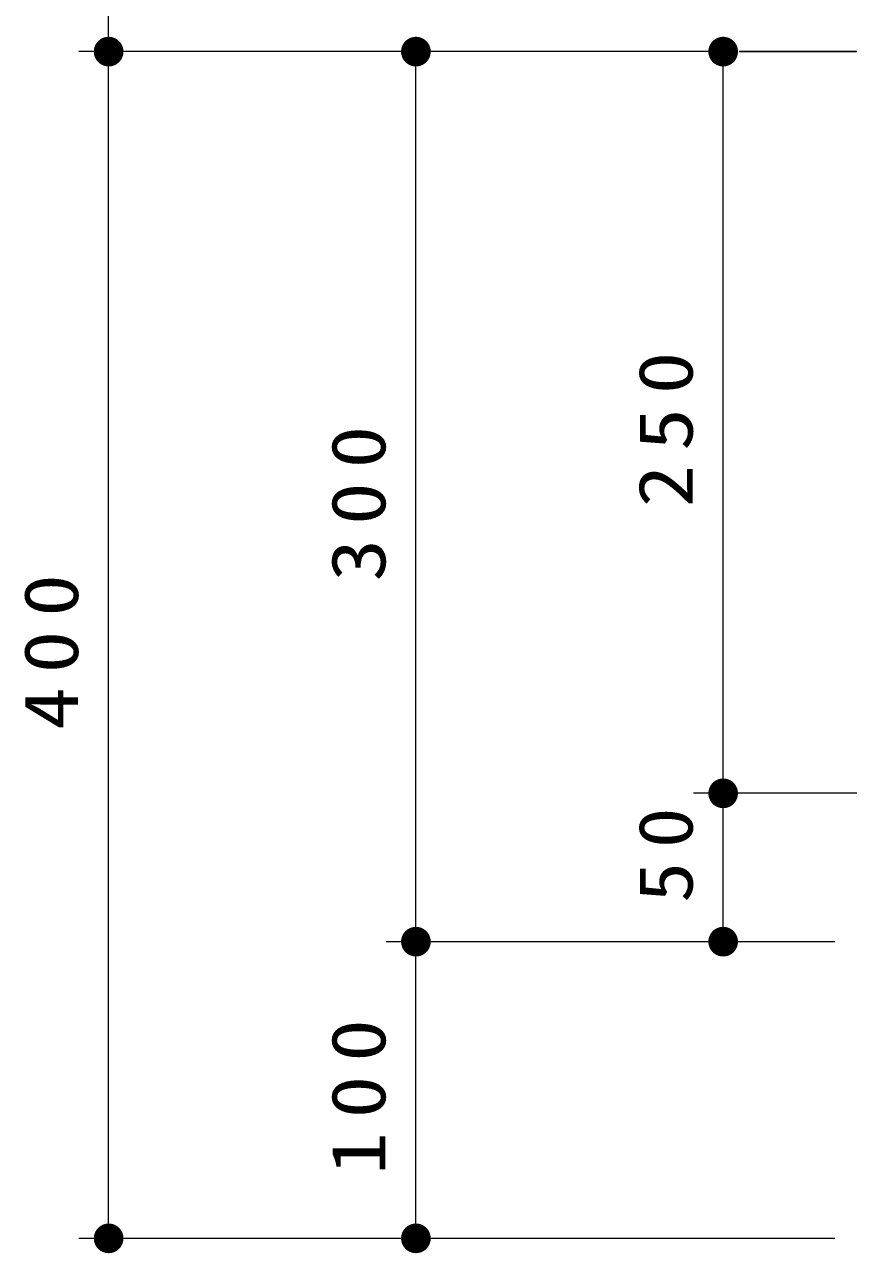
# Model space of a CAD drawing. Units: millimetres on the paper, scale 1:10. Extents: x -365 to 12, y -38 to 257.
# Drawn here: x -179.74 to -151.95, y 60.39 to 101.55 of the extents above; entities that cross this region are included whole.
import ezdxf

# ---------------------------------------------------------------- set-up
doc = ezdxf.new("R2010")
doc.units = ezdxf.units.MM
doc.layers.add('LY_1', color=7, linetype='Continuous', lineweight=13)
doc.styles.add('ＭＳ ゴシック', font='')
doc.styles.get('ＭＳ ゴシック').set_extended_font_data('MS Gothic')

# ---------------------------------------------------------------- blocks, each defined once
blk = doc.blocks.new('filled_dot')
at = {"color": 0, "linetype": 'Continuous', "lineweight": -2, "const_width": 1.25}
blk.add_lwpolyline([(-0.625, 0, 1), (0.625, 0, 1)], format="xyb", close=True, dxfattribs=at)

msp = doc.modelspace()

# ---------------------------------------------------------------- linework, layer by layer
at = {"layer": 'LY_1'}
for p, q in [((-176.904, 100.632), (-176.904, 180.632)), ((-156.636, 100.632), (-177.904, 100.632)), ((-176.904, 60.632), (-176.904, 100.632)), ((-166.541, 70.632), (-166.541, 100.632)), ((-156.636, 100.632), (-157.178, 100.632)), ((-156.178, 75.632), (-156.178, 100.632)), ((-135.435, 75.632), (-157.178, 75.632)), ((-156.178, 70.632), (-156.178, 75.632)), ((-152.41, 70.632), (-167.541, 70.632)), ((-166.541, 60.632), (-166.541, 70.632)), ((-152.41, 70.632), (-157.178, 70.632)), ((-152.41, 60.632), (-177.904, 60.632))]:
    msp.add_line(p, q, dxfattribs=at)
at = {"layer": 'LY_1', "lineweight": 25}
msp.add_line((-155.636, 100.632), (-134.435, 100.632), dxfattribs=at)

# ---------------------------------------------------------------- block references
at = {"layer": 'LY_1', "xscale": 0.4, "yscale": 0.4}
for p, rotation in [((-176.904, 100.632), 270), ((-176.904, 100.632), 90), ((-166.541, 100.632), 270), ((-156.178, 100.632), 270), ((-156.178, 75.632), 270), ((-166.541, 70.632), 270), ((-156.178, 70.632), 90), ((-176.904, 60.632), 90), ((-166.541, 60.632), 90)]:
    msp.add_blockref('filled_dot', p, dxfattribs=dict(at, rotation=rotation))

# ---------------------------------------------------------------- texts
at = {"layer": 'LY_1', "char_height": 1.833, "attachment_point": 8, "rotation": 90, "style": 'ＭＳ ゴシック'}
for s, insert in [('\\T1.33;\\W1.15;250', (-157.178, 88.132)), ('\\T1.33;\\W1.15;300', (-167.541, 85.632)), ('\\T1.33;\\W1.15;400', (-177.904, 80.632)), ('\\T1.34;\\W1.1;50', (-157.178, 73.784)), ('\\T1.33;\\W1.15;100', (-167.541, 65.632))]:
    msp.add_mtext(s, dxfattribs=dict(at, insert=insert))

doc.saveas('drawing.dxf')
